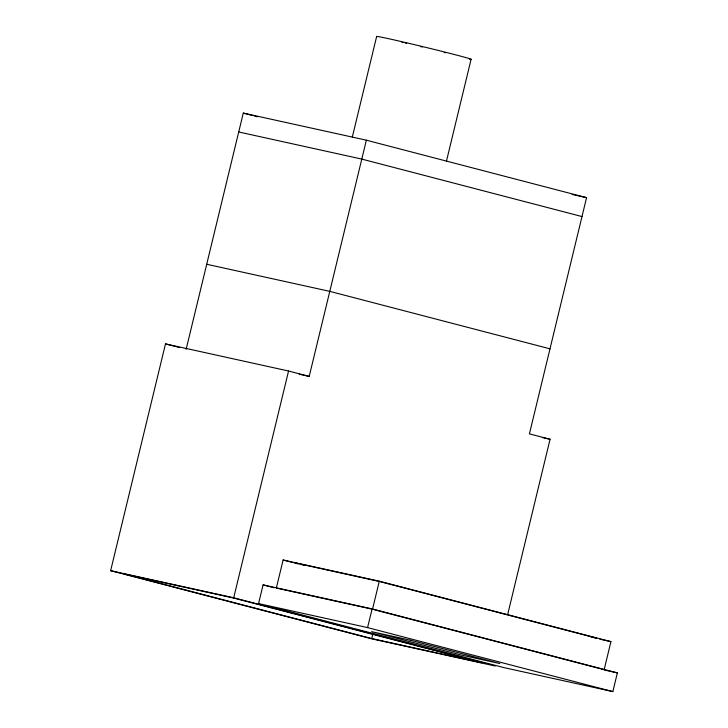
<?xml version="1.0" encoding="UTF-8"?>
<svg xmlns="http://www.w3.org/2000/svg" width="728" height="728" viewBox="0 0 728 728"><rect width="100%" height="100%" fill="white"/><g stroke="black" fill="none" stroke-linecap="round" stroke-linejoin="round"><path stroke-width="1.09" d="M110.638 570.679L233.706 597.779L495.204 666.02L372.135 638.92L110.638 570.679L165.493 343.907L288.561 371.016L309.209 376.403L366.357 140.186L586.568 197.652L529.42 433.87L550.068 439.257L507.725 614.286M186.141 349.294L243.289 113.086L366.357 140.186M233.706 597.779L288.561 371.016M352.297 137.128L376.649 36.473M258.567 603.585L263.09 584.884L372.108 608.89L617.362 672.89L612.84 691.6L503.831 667.594L258.567 603.585L367.576 627.6L612.84 691.6M604.14 669.705L610.928 641.641L379.297 581.19L283.11 560.005L276.322 588.069L371.398 609.008M446.491 161.006L471.107 59.259M367.576 627.6L372.108 608.89M379.297 581.19L372.509 609.254L603.039 669.414M371.735 638.547L481.845 662.798L234.107 598.152L123.997 573.901L371.735 638.547L373 633.296M572.153 194.476L586.568 197.652M238.711 131.977L361.78 159.086L581.99 216.553M206.716 264.264L329.784 291.364L549.995 348.83M299.226 374.201L309.209 376.403M542.305 437.546L550.068 439.257M378.596 581.317L296.332 563.199L298.526 563.772M591.118 637L596.605 638.21M599.872 639.202L610.928 641.641M604.149 669.978L617.362 672.89M243.289 113.086L252.052 115.37M254.245 115.943L257.53 116.799M165.493 343.907L179.625 347.593M379.697 581.554L596.605 638.165M300.719 564.346L304.004 565.201M283.11 560.005L291.892 562.298M294.085 562.871L297.379 563.736M263.09 584.884L274.092 587.751M377.049 36.673A48.612 0.937 13.6 0 1 427.281 47.73A48.612 0.937 13.6 0 1 469.314 59.123M401.92 42.379A24.306 0.464 13.6 0 1 402.884 42.57M405.287 43.079A24.306 0.464 13.6 0 1 406.67 43.38M420.729 46.628A24.306 0.464 13.6 0 1 422.349 47.02M444.18 52.534A24.306 0.464 13.6 0 1 445.263 52.835M410.401 640.203L371.544 631.64L461.006 654.991L499.863 663.545L410.401 640.203"/></g></svg>
